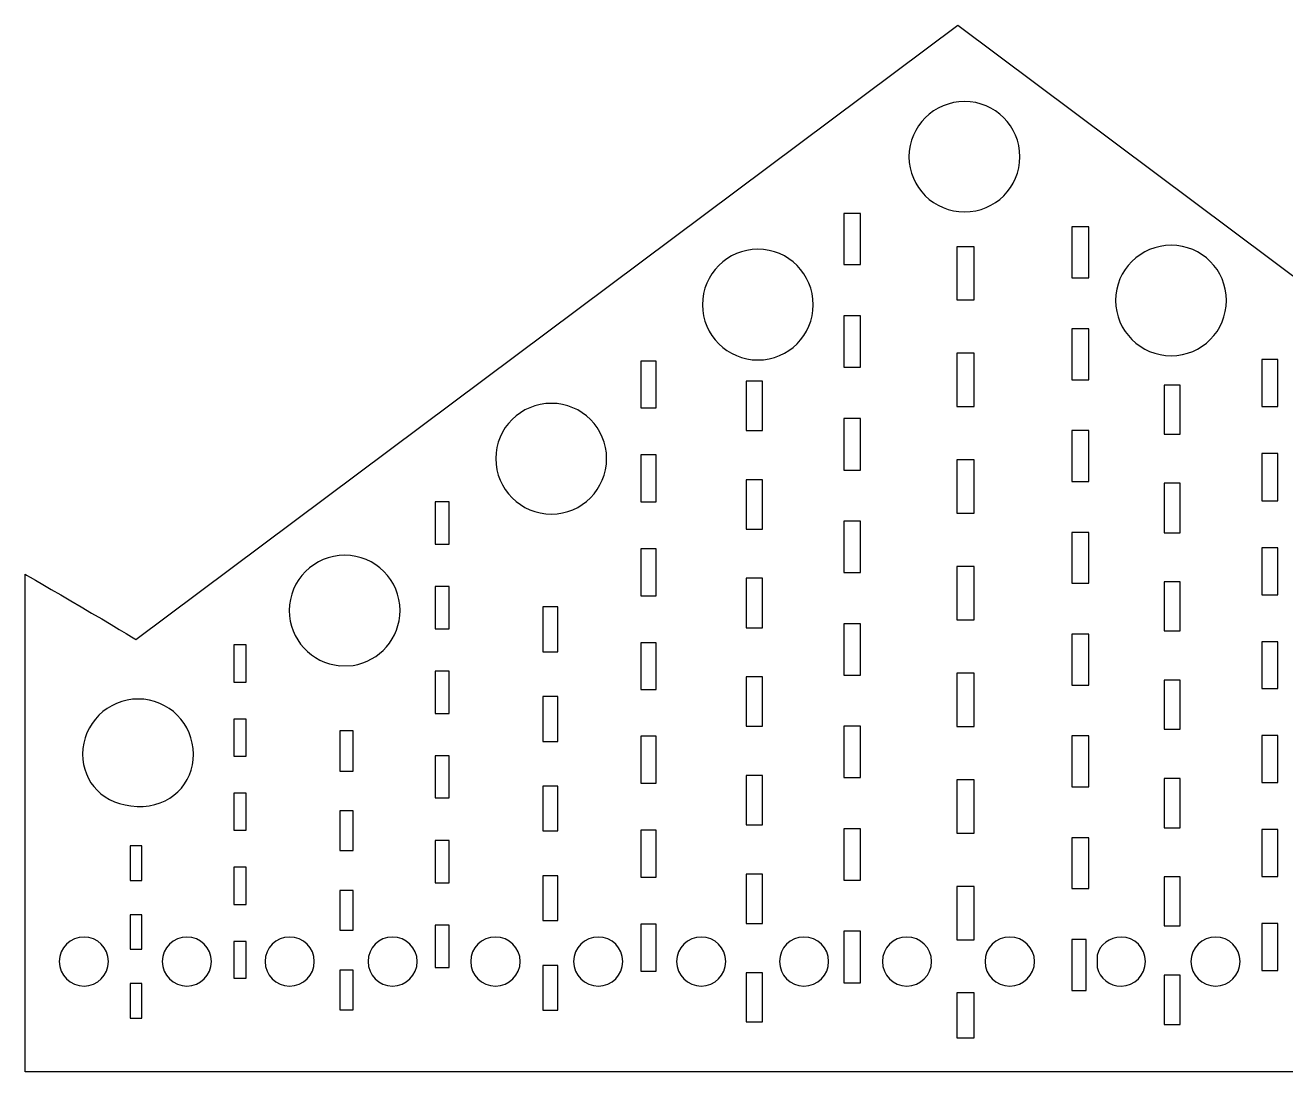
# Model space of a CAD drawing. Header units: centimetres. Extents: x -6.3 to 5.6, y 0.8 to 3.2.
# Drawn here: x -6.296 to -3.39, y 0.753 to 3.168 of the extents above; entities that cross this region are included whole.
import ezdxf

# ---------------------------------------------------------------- set-up
doc = ezdxf.new("R2010")
doc.units = ezdxf.units.CM
doc.header["$MEASUREMENT"] = 0
doc.layers.add('Layer 1', color=7, linetype='Continuous')

msp = doc.modelspace()

# ---------------------------------------------------------------- linework, layer by layer
at = {"layer": 'Layer 1', "color": 162, "lineweight": 25}
for points, knots in [([(5.58766, 1.90111), (5.58766, 1.90111), (5.33217, 1.74567), (5.33217, 1.74567), (5.33217, 1.74567), (5.33217, 1.74567), (3.43792, 3.16781), (3.43792, 3.16781), (3.43792, 3.16781), (3.43792, 3.16781), (1.53292, 1.74237), (1.53292, 1.74237), (1.53292, 1.74237), (1.53292, 1.74237), (-0.34291, 3.15376), (-0.34291, 3.15376), (-0.34291, 3.15376), (-0.34291, 3.15376), (-2.24153, 1.74237), (-2.24153, 1.74237), (-2.24153, 1.74237), (-2.24153, 1.74237), (-4.14653, 3.16781), (-4.14653, 3.16781), (-4.14653, 3.16781), (-4.14653, 3.16781), (-6.04161, 1.75064), (-6.04161, 1.75064), (-6.04161, 1.75064), (-6.03665, 1.75064), (-6.29627, 1.90112), (-6.29627, 1.90112), (-6.29627, 1.90112), (-6.29627, 1.90112), (-6.29627, 0.75349), (-6.29627, 0.75349), (-6.29627, 0.75349), (-6.29627, 0.75349), (5.58766, 0.75349), (5.58766, 0.75349), (5.58766, 0.75349), (5.58766, 0.75349), (5.58766, 1.90111), (5.58766, 1.90111)], [0, 0, 0, 0, 0.0833333, 0.0833333, 0.0833333, 0.0833333, 0.1666667, 0.1666667, 0.1666667, 0.1666667, 0.25, 0.25, 0.25, 0.25, 0.3333333, 0.3333333, 0.3333333, 0.3333333, 0.4166667, 0.4166667, 0.4166667, 0.4166667, 0.5, 0.5, 0.5, 0.5, 0.5833333, 0.5833333, 0.5833333, 0.5833333, 0.6666667, 0.6666667, 0.6666667, 0.6666667, 0.75, 0.75, 0.75, 0.75, 0.8333333, 0.8333333, 0.8333333, 0.8333333, 1, 1, 1, 1]), ([(-4.00349, 2.86436), (-4.00349, 2.79391), (-4.06037, 2.73703), (-4.13082, 2.73703), (-4.13082, 2.73703), (-4.20127, 2.73703), (-4.25898, 2.79391), (-4.25898, 2.86436), (-4.25898, 2.86436), (-4.25898, 2.93481), (-4.20128, 2.99169), (-4.13082, 2.99169), (-4.13082, 2.99169), (-4.06037, 2.99169), (-4.00349, 2.93481), (-4.00349, 2.86436)], [0, 0, 0, 0, 0.2, 0.2, 0.2, 0.2, 0.4, 0.4, 0.4, 0.4, 0.6, 0.6, 0.6, 0.6, 1, 1, 1, 1]), ([(-4.3706, 2.73372), (-4.3706, 2.73372), (-4.3706, 2.61548), (-4.3706, 2.61548), (-4.3706, 2.61548), (-4.3706, 2.61548), (-4.40946, 2.61548), (-4.40946, 2.61548), (-4.40946, 2.61548), (-4.40946, 2.61548), (-4.40946, 2.73372), (-4.40946, 2.73372), (-4.40946, 2.73372), (-4.40946, 2.73372), (-4.3706, 2.73372), (-4.3706, 2.73372)], [0, 0, 0, 0, 0.2, 0.2, 0.2, 0.2, 0.4, 0.4, 0.4, 0.4, 0.6, 0.6, 0.6, 0.6, 1, 1, 1, 1]), ([(-3.84474, 2.7023), (-3.84474, 2.7023), (-3.84474, 2.58489), (-3.84474, 2.58489), (-3.84474, 2.58489), (-3.84474, 2.58489), (-3.8836, 2.58489), (-3.8836, 2.58489), (-3.8836, 2.58489), (-3.8836, 2.58489), (-3.8836, 2.7023), (-3.8836, 2.7023), (-3.8836, 2.7023), (-3.8836, 2.7023), (-3.84474, 2.7023), (-3.84474, 2.7023)], [0, 0, 0, 0, 0.2, 0.2, 0.2, 0.2, 0.4, 0.4, 0.4, 0.4, 0.6, 0.6, 0.6, 0.6, 1, 1, 1, 1]), ([(-4.47974, 2.52288), (-4.47974, 2.45243), (-4.53662, 2.39555), (-4.60707, 2.39555), (-4.60707, 2.39555), (-4.67752, 2.39555), (-4.73523, 2.45243), (-4.73523, 2.52288), (-4.73523, 2.52288), (-4.73523, 2.59333), (-4.67753, 2.65104), (-4.60707, 2.65104), (-4.60707, 2.65104), (-4.53662, 2.65104), (-4.47974, 2.59334), (-4.47974, 2.52288)], [0, 0, 0, 0, 0.2, 0.2, 0.2, 0.2, 0.4, 0.4, 0.4, 0.4, 0.6, 0.6, 0.6, 0.6, 1, 1, 1, 1]), ([(-4.10849, 2.65683), (-4.10849, 2.65683), (-4.10849, 2.53446), (-4.10849, 2.53446), (-4.10849, 2.53446), (-4.10849, 2.53446), (-4.149, 2.53446), (-4.149, 2.53446), (-4.149, 2.53446), (-4.149, 2.53446), (-4.149, 2.65683), (-4.149, 2.65683), (-4.149, 2.65683), (-4.149, 2.65683), (-4.10849, 2.65683), (-4.10849, 2.65683)], [0, 0, 0, 0, 0.2, 0.2, 0.2, 0.2, 0.4, 0.4, 0.4, 0.4, 0.6, 0.6, 0.6, 0.6, 1, 1, 1, 1]), ([(-3.52724, 2.5328), (-3.52724, 2.46235), (-3.58412, 2.40547), (-3.65457, 2.40547), (-3.65457, 2.40547), (-3.72502, 2.40547), (-3.78273, 2.46235), (-3.78273, 2.5328), (-3.78273, 2.5328), (-3.78273, 2.60325), (-3.72503, 2.66013), (-3.65457, 2.66013), (-3.65457, 2.66013), (-3.58412, 2.66013), (-3.52724, 2.60325), (-3.52724, 2.5328)], [0, 0, 0, 0, 0.2, 0.2, 0.2, 0.2, 0.4, 0.4, 0.4, 0.4, 0.6, 0.6, 0.6, 0.6, 1, 1, 1, 1]), ([(-4.3706, 2.49725), (-4.3706, 2.49725), (-4.3706, 2.37901), (-4.3706, 2.37901), (-4.3706, 2.37901), (-4.3706, 2.37901), (-4.40946, 2.37901), (-4.40946, 2.37901), (-4.40946, 2.37901), (-4.40946, 2.37901), (-4.40946, 2.49725), (-4.40946, 2.49725), (-4.40946, 2.49725), (-4.40946, 2.49725), (-4.3706, 2.49725), (-4.3706, 2.49725)], [0, 0, 0, 0, 0.2, 0.2, 0.2, 0.2, 0.4, 0.4, 0.4, 0.4, 0.6, 0.6, 0.6, 0.6, 1, 1, 1, 1]), ([(-3.84474, 2.46748), (-3.84474, 2.46748), (-3.84474, 2.35007), (-3.84474, 2.35007), (-3.84474, 2.35007), (-3.84474, 2.35007), (-3.8836, 2.35007), (-3.8836, 2.35007), (-3.8836, 2.35007), (-3.8836, 2.35007), (-3.8836, 2.46748), (-3.8836, 2.46748), (-3.8836, 2.46748), (-3.8836, 2.46748), (-3.84474, 2.46748), (-3.84474, 2.46748)], [0, 0, 0, 0, 0.2, 0.2, 0.2, 0.2, 0.4, 0.4, 0.4, 0.4, 0.6, 0.6, 0.6, 0.6, 1, 1, 1, 1]), ([(-4.84188, 2.39307), (-4.84188, 2.39307), (-4.84188, 2.28476), (-4.84188, 2.28476), (-4.84188, 2.28476), (-4.84188, 2.28476), (-4.87743, 2.28476), (-4.87743, 2.28476), (-4.87743, 2.28476), (-4.87743, 2.28476), (-4.87743, 2.39307), (-4.87743, 2.39307), (-4.87743, 2.39307), (-4.87743, 2.39307), (-4.84188, 2.39307), (-4.84188, 2.39307)], [0, 0, 0, 0, 0.2, 0.2, 0.2, 0.2, 0.4, 0.4, 0.4, 0.4, 0.6, 0.6, 0.6, 0.6, 1, 1, 1, 1]), ([(-4.10849, 2.41126), (-4.10849, 2.41126), (-4.10849, 2.28806), (-4.10849, 2.28806), (-4.10849, 2.28806), (-4.10849, 2.28806), (-4.149, 2.28806), (-4.149, 2.28806), (-4.149, 2.28806), (-4.149, 2.28806), (-4.149, 2.41126), (-4.149, 2.41126), (-4.149, 2.41126), (-4.149, 2.41126), (-4.10849, 2.41126), (-4.10849, 2.41126)], [0, 0, 0, 0, 0.2, 0.2, 0.2, 0.2, 0.4, 0.4, 0.4, 0.4, 0.6, 0.6, 0.6, 0.6, 1, 1, 1, 1]), ([(-3.409, 2.39638), (-3.409, 2.39638), (-3.409, 2.28807), (-3.409, 2.28807), (-3.409, 2.28807), (-3.409, 2.28807), (-3.44538, 2.28807), (-3.44538, 2.28807), (-3.44538, 2.28807), (-3.44538, 2.28807), (-3.44538, 2.39638), (-3.44538, 2.39638), (-3.44538, 2.39638), (-3.44538, 2.39638), (-3.409, 2.39638), (-3.409, 2.39638)], [0, 0, 0, 0, 0.2, 0.2, 0.2, 0.2, 0.4, 0.4, 0.4, 0.4, 0.6, 0.6, 0.6, 0.6, 1, 1, 1, 1]), ([(-4.59632, 2.34677), (-4.59632, 2.34677), (-4.59632, 2.23267), (-4.59632, 2.23267), (-4.59632, 2.23267), (-4.59632, 2.23267), (-4.63435, 2.23267), (-4.63435, 2.23267), (-4.63435, 2.23267), (-4.63435, 2.23267), (-4.63435, 2.34677), (-4.63435, 2.34677), (-4.63435, 2.34677), (-4.63435, 2.34677), (-4.59632, 2.34677), (-4.59632, 2.34677)], [0, 0, 0, 0, 0.2, 0.2, 0.2, 0.2, 0.4, 0.4, 0.4, 0.4, 0.6, 0.6, 0.6, 0.6, 1, 1, 1, 1]), ([(-3.6339, 2.33767), (-3.6339, 2.33767), (-3.6339, 2.2244), (-3.6339, 2.2244), (-3.6339, 2.2244), (-3.6339, 2.2244), (-3.67111, 2.2244), (-3.67111, 2.2244), (-3.67111, 2.2244), (-3.67111, 2.2244), (-3.67111, 2.33767), (-3.67111, 2.33767), (-3.67111, 2.33767), (-3.67111, 2.33767), (-3.6339, 2.33767), (-3.6339, 2.33767)], [0, 0, 0, 0, 0.2, 0.2, 0.2, 0.2, 0.4, 0.4, 0.4, 0.4, 0.6, 0.6, 0.6, 0.6, 1, 1, 1, 1]), ([(-4.95599, 2.16817), (-4.95599, 2.09772), (-5.01287, 2.04001), (-5.08332, 2.04001), (-5.08332, 2.04001), (-5.15377, 2.04001), (-5.21148, 2.09771), (-5.21148, 2.16817), (-5.21148, 2.16817), (-5.21148, 2.23862), (-5.15378, 2.2955), (-5.08332, 2.2955), (-5.08332, 2.2955), (-5.01287, 2.2955), (-4.95599, 2.23862), (-4.95599, 2.16817)], [0, 0, 0, 0, 0.2, 0.2, 0.2, 0.2, 0.4, 0.4, 0.4, 0.4, 0.6, 0.6, 0.6, 0.6, 1, 1, 1, 1]), ([(-4.3706, 2.26078), (-4.3706, 2.26078), (-4.3706, 2.14172), (-4.3706, 2.14172), (-4.3706, 2.14172), (-4.3706, 2.14172), (-4.40946, 2.14172), (-4.40946, 2.14172), (-4.40946, 2.14172), (-4.40946, 2.14172), (-4.40946, 2.26078), (-4.40946, 2.26078), (-4.40946, 2.26078), (-4.40946, 2.26078), (-4.3706, 2.26078), (-4.3706, 2.26078)], [0, 0, 0, 0, 0.2, 0.2, 0.2, 0.2, 0.4, 0.4, 0.4, 0.4, 0.6, 0.6, 0.6, 0.6, 1, 1, 1, 1]), ([(-3.84474, 2.23267), (-3.84474, 2.23267), (-3.84474, 2.11526), (-3.84474, 2.11526), (-3.84474, 2.11526), (-3.84474, 2.11526), (-3.8836, 2.11526), (-3.8836, 2.11526), (-3.8836, 2.11526), (-3.8836, 2.11526), (-3.8836, 2.23267), (-3.8836, 2.23267), (-3.8836, 2.23267), (-3.8836, 2.23267), (-3.84474, 2.23267), (-3.84474, 2.23267)], [0, 0, 0, 0, 0.2, 0.2, 0.2, 0.2, 0.4, 0.4, 0.4, 0.4, 0.6, 0.6, 0.6, 0.6, 1, 1, 1, 1]), ([(-3.409, 2.17975), (-3.409, 2.17975), (-3.409, 2.07061), (-3.409, 2.07061), (-3.409, 2.07061), (-3.409, 2.07061), (-3.44538, 2.07061), (-3.44538, 2.07061), (-3.44538, 2.07061), (-3.44538, 2.07061), (-3.44538, 2.17975), (-3.44538, 2.17975), (-3.44538, 2.17975), (-3.44538, 2.17975), (-3.409, 2.17975), (-3.409, 2.17975)], [0, 0, 0, 0, 0.2, 0.2, 0.2, 0.2, 0.4, 0.4, 0.4, 0.4, 0.6, 0.6, 0.6, 0.6, 1, 1, 1, 1]), ([(-4.84188, 2.17644), (-4.84188, 2.17644), (-4.84188, 2.06813), (-4.84188, 2.06813), (-4.84188, 2.06813), (-4.84188, 2.06813), (-4.87743, 2.06813), (-4.87743, 2.06813), (-4.87743, 2.06813), (-4.87743, 2.06813), (-4.87743, 2.17644), (-4.87743, 2.17644), (-4.87743, 2.17644), (-4.87743, 2.17644), (-4.84188, 2.17644), (-4.84188, 2.17644)], [0, 0, 0, 0, 0.2, 0.2, 0.2, 0.2, 0.4, 0.4, 0.4, 0.4, 0.6, 0.6, 0.6, 0.6, 1, 1, 1, 1]), ([(-4.10849, 2.16487), (-4.10849, 2.16487), (-4.10849, 2.0425), (-4.10849, 2.0425), (-4.10849, 2.0425), (-4.10849, 2.0425), (-4.149, 2.0425), (-4.149, 2.0425), (-4.149, 2.0425), (-4.149, 2.0425), (-4.149, 2.16487), (-4.149, 2.16487), (-4.149, 2.16487), (-4.149, 2.16487), (-4.10849, 2.16487), (-4.10849, 2.16487)], [0, 0, 0, 0, 0.2, 0.2, 0.2, 0.2, 0.4, 0.4, 0.4, 0.4, 0.6, 0.6, 0.6, 0.6, 1, 1, 1, 1]), ([(-4.59632, 2.11939), (-4.59632, 2.11939), (-4.59632, 2.00529), (-4.59632, 2.00529), (-4.59632, 2.00529), (-4.59632, 2.00529), (-4.63435, 2.00529), (-4.63435, 2.00529), (-4.63435, 2.00529), (-4.63435, 2.00529), (-4.63435, 2.11939), (-4.63435, 2.11939), (-4.63435, 2.11939), (-4.63435, 2.11939), (-4.59632, 2.11939), (-4.59632, 2.11939)], [0, 0, 0, 0, 0.2, 0.2, 0.2, 0.2, 0.4, 0.4, 0.4, 0.4, 0.6, 0.6, 0.6, 0.6, 1, 1, 1, 1]), ([(-3.6339, 2.11112), (-3.6339, 2.11112), (-3.6339, 1.99702), (-3.6339, 1.99702), (-3.6339, 1.99702), (-3.6339, 1.99702), (-3.67111, 1.99702), (-3.67111, 1.99702), (-3.67111, 1.99702), (-3.67111, 1.99702), (-3.67111, 2.11112), (-3.67111, 2.11112), (-3.67111, 2.11112), (-3.67111, 2.11112), (-3.6339, 2.11112), (-3.6339, 2.11112)], [0, 0, 0, 0, 0.2, 0.2, 0.2, 0.2, 0.4, 0.4, 0.4, 0.4, 0.6, 0.6, 0.6, 0.6, 1, 1, 1, 1]), ([(-5.31896, 2.06813), (-5.31896, 2.06813), (-5.31896, 1.97056), (-5.31896, 1.97056), (-5.31896, 1.97056), (-5.31896, 1.97056), (-5.35121, 1.97056), (-5.35121, 1.97056), (-5.35121, 1.97056), (-5.35121, 1.97056), (-5.35121, 2.06813), (-5.35121, 2.06813), (-5.35121, 2.06813), (-5.35121, 2.06813), (-5.31896, 2.06813), (-5.31896, 2.06813)], [0, 0, 0, 0, 0.2, 0.2, 0.2, 0.2, 0.4, 0.4, 0.4, 0.4, 0.6, 0.6, 0.6, 0.6, 1, 1, 1, 1]), ([(-4.3706, 2.02348), (-4.3706, 2.02348), (-4.3706, 1.90524), (-4.3706, 1.90524), (-4.3706, 1.90524), (-4.3706, 1.90524), (-4.40946, 1.90524), (-4.40946, 1.90524), (-4.40946, 1.90524), (-4.40946, 1.90524), (-4.40946, 2.02348), (-4.40946, 2.02348), (-4.40946, 2.02348), (-4.40946, 2.02348), (-4.3706, 2.02348), (-4.3706, 2.02348)], [0, 0, 0, 0, 0.2, 0.2, 0.2, 0.2, 0.4, 0.4, 0.4, 0.4, 0.6, 0.6, 0.6, 0.6, 1, 1, 1, 1]), ([(-3.84474, 1.99785), (-3.84474, 1.99785), (-3.84474, 1.88044), (-3.84474, 1.88044), (-3.84474, 1.88044), (-3.84474, 1.88044), (-3.8836, 1.88044), (-3.8836, 1.88044), (-3.8836, 1.88044), (-3.8836, 1.88044), (-3.8836, 1.99785), (-3.8836, 1.99785), (-3.8836, 1.99785), (-3.8836, 1.99785), (-3.84474, 1.99785), (-3.84474, 1.99785)], [0, 0, 0, 0, 0.2, 0.2, 0.2, 0.2, 0.4, 0.4, 0.4, 0.4, 0.6, 0.6, 0.6, 0.6, 1, 1, 1, 1]), ([(-4.84188, 1.95981), (-4.84188, 1.95981), (-4.84188, 1.8515), (-4.84188, 1.8515), (-4.84188, 1.8515), (-4.84188, 1.8515), (-4.87743, 1.8515), (-4.87743, 1.8515), (-4.87743, 1.8515), (-4.87743, 1.8515), (-4.87743, 1.95981), (-4.87743, 1.95981), (-4.87743, 1.95981), (-4.87743, 1.95981), (-4.84188, 1.95981), (-4.84188, 1.95981)], [0, 0, 0, 0, 0.2, 0.2, 0.2, 0.2, 0.4, 0.4, 0.4, 0.4, 0.6, 0.6, 0.6, 0.6, 1, 1, 1, 1]), ([(-3.409, 1.96229), (-3.409, 1.96229), (-3.409, 1.85398), (-3.409, 1.85398), (-3.409, 1.85398), (-3.409, 1.85398), (-3.44538, 1.85398), (-3.44538, 1.85398), (-3.44538, 1.85398), (-3.44538, 1.85398), (-3.44538, 1.96229), (-3.44538, 1.96229), (-3.44538, 1.96229), (-3.44538, 1.96229), (-3.409, 1.96229), (-3.409, 1.96229)], [0, 0, 0, 0, 0.2, 0.2, 0.2, 0.2, 0.4, 0.4, 0.4, 0.4, 0.6, 0.6, 0.6, 0.6, 1, 1, 1, 1]), ([(-5.43224, 1.8176), (-5.43224, 1.75361), (-5.47915, 1.70037), (-5.54055, 1.6911), (-5.54055, 1.6911), (-5.54055, 1.6911), (-5.57114, 1.69027), (-5.57114, 1.69027), (-5.57114, 1.69027), (-5.63629, 1.69611), (-5.68772, 1.751), (-5.68772, 1.8176), (-5.68772, 1.8176), (-5.68772, 1.88805), (-5.63002, 1.94493), (-5.55956, 1.94493), (-5.55956, 1.94493), (-5.48911, 1.94493), (-5.43223, 1.88805), (-5.43223, 1.8176), (-5.43223, 1.8176), (-5.43223, 1.8176), (-5.43224, 1.8176), (-5.43224, 1.8176)], [0, 0, 0, 0, 0.1428571, 0.1428571, 0.1428571, 0.1428571, 0.2857143, 0.2857143, 0.2857143, 0.2857143, 0.4285714, 0.4285714, 0.4285714, 0.4285714, 0.5714286, 0.5714286, 0.5714286, 0.5714286, 0.7142857, 0.7142857, 0.7142857, 0.7142857, 1, 1, 1, 1]), ([(-4.10849, 1.9193), (-4.10849, 1.9193), (-4.10849, 1.7961), (-4.10849, 1.7961), (-4.10849, 1.7961), (-4.10849, 1.7961), (-4.149, 1.7961), (-4.149, 1.7961), (-4.149, 1.7961), (-4.149, 1.7961), (-4.149, 1.9193), (-4.149, 1.9193), (-4.149, 1.9193), (-4.149, 1.9193), (-4.10849, 1.9193), (-4.10849, 1.9193)], [0, 0, 0, 0, 0.2, 0.2, 0.2, 0.2, 0.4, 0.4, 0.4, 0.4, 0.6, 0.6, 0.6, 0.6, 1, 1, 1, 1]), ([(-4.59632, 1.89201), (-4.59632, 1.89201), (-4.59632, 1.77791), (-4.59632, 1.77791), (-4.59632, 1.77791), (-4.59632, 1.77791), (-4.63435, 1.77791), (-4.63435, 1.77791), (-4.63435, 1.77791), (-4.63435, 1.77791), (-4.63435, 1.89201), (-4.63435, 1.89201), (-4.63435, 1.89201), (-4.63435, 1.89201), (-4.59632, 1.89201), (-4.59632, 1.89201)], [0, 0, 0, 0, 0.2, 0.2, 0.2, 0.2, 0.4, 0.4, 0.4, 0.4, 0.6, 0.6, 0.6, 0.6, 1, 1, 1, 1]), ([(-5.31896, 1.873), (-5.31896, 1.873), (-5.31896, 1.77543), (-5.31896, 1.77543), (-5.31896, 1.77543), (-5.31896, 1.77543), (-5.35121, 1.77543), (-5.35121, 1.77543), (-5.35121, 1.77543), (-5.35121, 1.77543), (-5.35121, 1.873), (-5.35121, 1.873), (-5.35121, 1.873), (-5.35121, 1.873), (-5.31896, 1.873), (-5.31896, 1.873)], [0, 0, 0, 0, 0.2, 0.2, 0.2, 0.2, 0.4, 0.4, 0.4, 0.4, 0.6, 0.6, 0.6, 0.6, 1, 1, 1, 1]), ([(-3.6339, 1.88375), (-3.6339, 1.88375), (-3.6339, 1.77048), (-3.6339, 1.77048), (-3.6339, 1.77048), (-3.6339, 1.77048), (-3.67111, 1.77048), (-3.67111, 1.77048), (-3.67111, 1.77048), (-3.67111, 1.77048), (-3.67111, 1.88375), (-3.67111, 1.88375), (-3.67111, 1.88375), (-3.67111, 1.88375), (-3.6339, 1.88375), (-3.6339, 1.88375)], [0, 0, 0, 0, 0.2, 0.2, 0.2, 0.2, 0.4, 0.4, 0.4, 0.4, 0.6, 0.6, 0.6, 0.6, 1, 1, 1, 1]), ([(-5.06843, 1.82587), (-5.06843, 1.82587), (-5.06843, 1.72252), (-5.06843, 1.72252), (-5.06843, 1.72252), (-5.06843, 1.72252), (-5.10316, 1.72252), (-5.10316, 1.72252), (-5.10316, 1.72252), (-5.10316, 1.72252), (-5.10316, 1.82587), (-5.10316, 1.82587), (-5.10316, 1.82587), (-5.10316, 1.82587), (-5.06843, 1.82587), (-5.06843, 1.82587)], [0, 0, 0, 0, 0.2, 0.2, 0.2, 0.2, 0.4, 0.4, 0.4, 0.4, 0.6, 0.6, 0.6, 0.6, 1, 1, 1, 1]), ([(-4.3706, 1.78701), (-4.3706, 1.78701), (-4.3706, 1.66877), (-4.3706, 1.66877), (-4.3706, 1.66877), (-4.3706, 1.66877), (-4.40946, 1.66877), (-4.40946, 1.66877), (-4.40946, 1.66877), (-4.40946, 1.66877), (-4.40946, 1.78701), (-4.40946, 1.78701), (-4.40946, 1.78701), (-4.40946, 1.78701), (-4.3706, 1.78701), (-4.3706, 1.78701)], [0, 0, 0, 0, 0.2, 0.2, 0.2, 0.2, 0.4, 0.4, 0.4, 0.4, 0.6, 0.6, 0.6, 0.6, 1, 1, 1, 1]), ([(-3.84474, 1.76303), (-3.84474, 1.76303), (-3.84474, 1.64562), (-3.84474, 1.64562), (-3.84474, 1.64562), (-3.84474, 1.64562), (-3.8836, 1.64562), (-3.8836, 1.64562), (-3.8836, 1.64562), (-3.8836, 1.64562), (-3.8836, 1.76303), (-3.8836, 1.76303), (-3.8836, 1.76303), (-3.8836, 1.76303), (-3.84474, 1.76303), (-3.84474, 1.76303)], [0, 0, 0, 0, 0.2, 0.2, 0.2, 0.2, 0.4, 0.4, 0.4, 0.4, 0.6, 0.6, 0.6, 0.6, 1, 1, 1, 1]), ([(-3.409, 1.74567), (-3.409, 1.74567), (-3.409, 1.63736), (-3.409, 1.63736), (-3.409, 1.63736), (-3.409, 1.63736), (-3.44538, 1.63736), (-3.44538, 1.63736), (-3.44538, 1.63736), (-3.44538, 1.63736), (-3.44538, 1.74567), (-3.44538, 1.74567), (-3.44538, 1.74567), (-3.44538, 1.74567), (-3.409, 1.74567), (-3.409, 1.74567)], [0, 0, 0, 0, 0.2, 0.2, 0.2, 0.2, 0.4, 0.4, 0.4, 0.4, 0.6, 0.6, 0.6, 0.6, 1, 1, 1, 1]), ([(-5.78694, 1.73823), (-5.78694, 1.73823), (-5.78694, 1.65224), (-5.78694, 1.65224), (-5.78694, 1.65224), (-5.78694, 1.65224), (-5.81505, 1.65224), (-5.81505, 1.65224), (-5.81505, 1.65224), (-5.81505, 1.65224), (-5.81505, 1.73823), (-5.81505, 1.73823), (-5.81505, 1.73823), (-5.81505, 1.73823), (-5.78694, 1.73823), (-5.78694, 1.73823)], [0, 0, 0, 0, 0.2, 0.2, 0.2, 0.2, 0.4, 0.4, 0.4, 0.4, 0.6, 0.6, 0.6, 0.6, 1, 1, 1, 1]), ([(-4.84188, 1.74319), (-4.84188, 1.74319), (-4.84188, 1.6357), (-4.84188, 1.6357), (-4.84188, 1.6357), (-4.84188, 1.6357), (-4.87743, 1.6357), (-4.87743, 1.6357), (-4.87743, 1.6357), (-4.87743, 1.6357), (-4.87743, 1.74319), (-4.87743, 1.74319), (-4.87743, 1.74319), (-4.87743, 1.74319), (-4.84188, 1.74319), (-4.84188, 1.74319)], [0, 0, 0, 0, 0.2, 0.2, 0.2, 0.2, 0.4, 0.4, 0.4, 0.4, 0.6, 0.6, 0.6, 0.6, 1, 1, 1, 1]), ([(-5.31896, 1.67787), (-5.31896, 1.67787), (-5.31896, 1.5803), (-5.31896, 1.5803), (-5.31896, 1.5803), (-5.31896, 1.5803), (-5.35121, 1.5803), (-5.35121, 1.5803), (-5.35121, 1.5803), (-5.35121, 1.5803), (-5.35121, 1.67787), (-5.35121, 1.67787), (-5.35121, 1.67787), (-5.35121, 1.67787), (-5.31896, 1.67787), (-5.31896, 1.67787)], [0, 0, 0, 0, 0.2, 0.2, 0.2, 0.2, 0.4, 0.4, 0.4, 0.4, 0.6, 0.6, 0.6, 0.6, 1, 1, 1, 1]), ([(-4.59632, 1.66464), (-4.59632, 1.66464), (-4.59632, 1.55054), (-4.59632, 1.55054), (-4.59632, 1.55054), (-4.59632, 1.55054), (-4.63435, 1.55054), (-4.63435, 1.55054), (-4.63435, 1.55054), (-4.63435, 1.55054), (-4.63435, 1.66464), (-4.63435, 1.66464), (-4.63435, 1.66464), (-4.63435, 1.66464), (-4.59632, 1.66464), (-4.59632, 1.66464)], [0, 0, 0, 0, 0.2, 0.2, 0.2, 0.2, 0.4, 0.4, 0.4, 0.4, 0.6, 0.6, 0.6, 0.6, 1, 1, 1, 1]), ([(-4.10849, 1.67291), (-4.10849, 1.67291), (-4.10849, 1.54971), (-4.10849, 1.54971), (-4.10849, 1.54971), (-4.10849, 1.54971), (-4.149, 1.54971), (-4.149, 1.54971), (-4.149, 1.54971), (-4.149, 1.54971), (-4.149, 1.67291), (-4.149, 1.67291), (-4.149, 1.67291), (-4.149, 1.67291), (-4.10849, 1.67291), (-4.10849, 1.67291)], [0, 0, 0, 0, 0.2, 0.2, 0.2, 0.2, 0.4, 0.4, 0.4, 0.4, 0.6, 0.6, 0.6, 0.6, 1, 1, 1, 1]), ([(-3.6339, 1.6572), (-3.6339, 1.6572), (-3.6339, 1.54393), (-3.6339, 1.54393), (-3.6339, 1.54393), (-3.6339, 1.54393), (-3.67111, 1.54393), (-3.67111, 1.54393), (-3.67111, 1.54393), (-3.67111, 1.54393), (-3.67111, 1.6572), (-3.67111, 1.6572), (-3.67111, 1.6572), (-3.67111, 1.6572), (-3.6339, 1.6572), (-3.6339, 1.6572)], [0, 0, 0, 0, 0.2, 0.2, 0.2, 0.2, 0.4, 0.4, 0.4, 0.4, 0.6, 0.6, 0.6, 0.6, 1, 1, 1, 1]), ([(-5.90849, 1.48604), (-5.90849, 1.41835), (-5.96094, 1.36298), (-6.03844, 1.36572), (-6.03844, 1.36572), (-6.11594, 1.36845), (-6.16398, 1.42176), (-6.16398, 1.48604), (-6.16398, 1.48604), (-6.16398, 1.55649), (-6.10628, 1.61337), (-6.03582, 1.61337), (-6.03582, 1.61337), (-5.96537, 1.61337), (-5.90849, 1.55649), (-5.90849, 1.48604)], [0, 0, 0, 0, 0.2, 0.2, 0.2, 0.2, 0.4, 0.4, 0.4, 0.4, 0.6, 0.6, 0.6, 0.6, 1, 1, 1, 1]), ([(-5.06843, 1.61916), (-5.06843, 1.61916), (-5.06843, 1.51581), (-5.06843, 1.51581), (-5.06843, 1.51581), (-5.06843, 1.51581), (-5.10316, 1.51581), (-5.10316, 1.51581), (-5.10316, 1.51581), (-5.10316, 1.51581), (-5.10316, 1.61916), (-5.10316, 1.61916), (-5.10316, 1.61916), (-5.10316, 1.61916), (-5.06843, 1.61916), (-5.06843, 1.61916)], [0, 0, 0, 0, 0.2, 0.2, 0.2, 0.2, 0.4, 0.4, 0.4, 0.4, 0.6, 0.6, 0.6, 0.6, 1, 1, 1, 1]), ([(-5.78694, 1.56707), (-5.78694, 1.56707), (-5.78694, 1.48191), (-5.78694, 1.48191), (-5.78694, 1.48191), (-5.78694, 1.48191), (-5.81505, 1.48191), (-5.81505, 1.48191), (-5.81505, 1.48191), (-5.81505, 1.48191), (-5.81505, 1.56707), (-5.81505, 1.56707), (-5.81505, 1.56707), (-5.81505, 1.56707), (-5.78694, 1.56707), (-5.78694, 1.56707)], [0, 0, 0, 0, 0.2, 0.2, 0.2, 0.2, 0.4, 0.4, 0.4, 0.4, 0.6, 0.6, 0.6, 0.6, 1, 1, 1, 1]), ([(-4.3706, 1.55054), (-4.3706, 1.55054), (-4.3706, 1.4323), (-4.3706, 1.4323), (-4.3706, 1.4323), (-4.3706, 1.4323), (-4.40946, 1.4323), (-4.40946, 1.4323), (-4.40946, 1.4323), (-4.40946, 1.4323), (-4.40946, 1.55054), (-4.40946, 1.55054), (-4.40946, 1.55054), (-4.40946, 1.55054), (-4.3706, 1.55054), (-4.3706, 1.55054)], [0, 0, 0, 0, 0.2, 0.2, 0.2, 0.2, 0.4, 0.4, 0.4, 0.4, 0.6, 0.6, 0.6, 0.6, 1, 1, 1, 1]), ([(-5.54055, 1.53979), (-5.54055, 1.53979), (-5.54055, 1.44719), (-5.54055, 1.44719), (-5.54055, 1.44719), (-5.54055, 1.44719), (-5.57114, 1.44719), (-5.57114, 1.44719), (-5.57114, 1.44719), (-5.57114, 1.44719), (-5.57114, 1.53979), (-5.57114, 1.53979), (-5.57114, 1.53979), (-5.57114, 1.53979), (-5.54055, 1.53979), (-5.54055, 1.53979)], [0, 0, 0, 0, 0.2, 0.2, 0.2, 0.2, 0.4, 0.4, 0.4, 0.4, 0.6, 0.6, 0.6, 0.6, 1, 1, 1, 1]), ([(-4.84188, 1.52739), (-4.84188, 1.52739), (-4.84188, 1.41908), (-4.84188, 1.41908), (-4.84188, 1.41908), (-4.84188, 1.41908), (-4.87743, 1.41908), (-4.87743, 1.41908), (-4.87743, 1.41908), (-4.87743, 1.41908), (-4.87743, 1.52739), (-4.87743, 1.52739), (-4.87743, 1.52739), (-4.87743, 1.52739), (-4.84188, 1.52739), (-4.84188, 1.52739)], [0, 0, 0, 0, 0.2, 0.2, 0.2, 0.2, 0.4, 0.4, 0.4, 0.4, 0.6, 0.6, 0.6, 0.6, 1, 1, 1, 1]), ([(-3.84474, 1.52821), (-3.84474, 1.52821), (-3.84474, 1.4108), (-3.84474, 1.4108), (-3.84474, 1.4108), (-3.84474, 1.4108), (-3.8836, 1.4108), (-3.8836, 1.4108), (-3.8836, 1.4108), (-3.8836, 1.4108), (-3.8836, 1.52821), (-3.8836, 1.52821), (-3.8836, 1.52821), (-3.8836, 1.52821), (-3.84474, 1.52821), (-3.84474, 1.52821)], [0, 0, 0, 0, 0.2, 0.2, 0.2, 0.2, 0.4, 0.4, 0.4, 0.4, 0.6, 0.6, 0.6, 0.6, 1, 1, 1, 1]), ([(-3.409, 1.52904), (-3.409, 1.52904), (-3.409, 1.42073), (-3.409, 1.42073), (-3.409, 1.42073), (-3.409, 1.42073), (-3.44538, 1.42073), (-3.44538, 1.42073), (-3.44538, 1.42073), (-3.44538, 1.42073), (-3.44538, 1.52904), (-3.44538, 1.52904), (-3.44538, 1.52904), (-3.44538, 1.52904), (-3.409, 1.52904), (-3.409, 1.52904)], [0, 0, 0, 0, 0.2, 0.2, 0.2, 0.2, 0.4, 0.4, 0.4, 0.4, 0.6, 0.6, 0.6, 0.6, 1, 1, 1, 1]), ([(-5.31896, 1.48274), (-5.31896, 1.48274), (-5.31896, 1.38517), (-5.31896, 1.38517), (-5.31896, 1.38517), (-5.31896, 1.38517), (-5.35121, 1.38517), (-5.35121, 1.38517), (-5.35121, 1.38517), (-5.35121, 1.38517), (-5.35121, 1.48274), (-5.35121, 1.48274), (-5.35121, 1.48274), (-5.35121, 1.48274), (-5.31896, 1.48274), (-5.31896, 1.48274)], [0, 0, 0, 0, 0.2, 0.2, 0.2, 0.2, 0.4, 0.4, 0.4, 0.4, 0.6, 0.6, 0.6, 0.6, 1, 1, 1, 1]), ([(-4.59632, 1.43726), (-4.59632, 1.43726), (-4.59632, 1.32316), (-4.59632, 1.32316), (-4.59632, 1.32316), (-4.59632, 1.32316), (-4.63435, 1.32316), (-4.63435, 1.32316), (-4.63435, 1.32316), (-4.63435, 1.32316), (-4.63435, 1.43726), (-4.63435, 1.43726), (-4.63435, 1.43726), (-4.63435, 1.43726), (-4.59632, 1.43726), (-4.59632, 1.43726)], [0, 0, 0, 0, 0.2, 0.2, 0.2, 0.2, 0.4, 0.4, 0.4, 0.4, 0.6, 0.6, 0.6, 0.6, 1, 1, 1, 1]), ([(-4.10849, 1.42734), (-4.10849, 1.42734), (-4.10849, 1.30414), (-4.10849, 1.30414), (-4.10849, 1.30414), (-4.10849, 1.30414), (-4.149, 1.30414), (-4.149, 1.30414), (-4.149, 1.30414), (-4.149, 1.30414), (-4.149, 1.42734), (-4.149, 1.42734), (-4.149, 1.42734), (-4.149, 1.42734), (-4.10849, 1.42734), (-4.10849, 1.42734)], [0, 0, 0, 0, 0.2, 0.2, 0.2, 0.2, 0.4, 0.4, 0.4, 0.4, 0.6, 0.6, 0.6, 0.6, 1, 1, 1, 1]), ([(-3.6339, 1.42982), (-3.6339, 1.42982), (-3.6339, 1.31655), (-3.6339, 1.31655), (-3.6339, 1.31655), (-3.6339, 1.31655), (-3.67111, 1.31655), (-3.67111, 1.31655), (-3.67111, 1.31655), (-3.67111, 1.31655), (-3.67111, 1.42982), (-3.67111, 1.42982), (-3.67111, 1.42982), (-3.67111, 1.42982), (-3.6339, 1.42982), (-3.6339, 1.42982)], [0, 0, 0, 0, 0.2, 0.2, 0.2, 0.2, 0.4, 0.4, 0.4, 0.4, 0.6, 0.6, 0.6, 0.6, 1, 1, 1, 1]), ([(-5.78694, 1.39592), (-5.78694, 1.39592), (-5.78694, 1.31076), (-5.78694, 1.31076), (-5.78694, 1.31076), (-5.78694, 1.31076), (-5.81505, 1.31076), (-5.81505, 1.31076), (-5.81505, 1.31076), (-5.81505, 1.31076), (-5.81505, 1.39592), (-5.81505, 1.39592), (-5.81505, 1.39592), (-5.81505, 1.39592), (-5.78694, 1.39592), (-5.78694, 1.39592)], [0, 0, 0, 0, 0.2, 0.2, 0.2, 0.2, 0.4, 0.4, 0.4, 0.4, 0.6, 0.6, 0.6, 0.6, 1, 1, 1, 1]), ([(-5.06843, 1.41246), (-5.06843, 1.41246), (-5.06843, 1.30911), (-5.06843, 1.30911), (-5.06843, 1.30911), (-5.06843, 1.30911), (-5.10316, 1.30911), (-5.10316, 1.30911), (-5.10316, 1.30911), (-5.10316, 1.30911), (-5.10316, 1.41246), (-5.10316, 1.41246), (-5.10316, 1.41246), (-5.10316, 1.41246), (-5.06843, 1.41246), (-5.06843, 1.41246)], [0, 0, 0, 0, 0.2, 0.2, 0.2, 0.2, 0.4, 0.4, 0.4, 0.4, 0.6, 0.6, 0.6, 0.6, 1, 1, 1, 1]), ([(-5.54055, 1.35541), (-5.54055, 1.35541), (-5.54055, 1.26363), (-5.54055, 1.26363), (-5.54055, 1.26363), (-5.54055, 1.26363), (-5.57114, 1.26363), (-5.57114, 1.26363), (-5.57114, 1.26363), (-5.57114, 1.26363), (-5.57114, 1.35541), (-5.57114, 1.35541), (-5.57114, 1.35541), (-5.57114, 1.35541), (-5.54055, 1.35541), (-5.54055, 1.35541)], [0, 0, 0, 0, 0.2, 0.2, 0.2, 0.2, 0.4, 0.4, 0.4, 0.4, 0.6, 0.6, 0.6, 0.6, 1, 1, 1, 1]), ([(-4.84188, 1.31076), (-4.84188, 1.31076), (-4.84188, 1.20245), (-4.84188, 1.20245), (-4.84188, 1.20245), (-4.84188, 1.20245), (-4.87743, 1.20245), (-4.87743, 1.20245), (-4.87743, 1.20245), (-4.87743, 1.20245), (-4.87743, 1.31076), (-4.87743, 1.31076), (-4.87743, 1.31076), (-4.87743, 1.31076), (-4.84188, 1.31076), (-4.84188, 1.31076)], [0, 0, 0, 0, 0.2, 0.2, 0.2, 0.2, 0.4, 0.4, 0.4, 0.4, 0.6, 0.6, 0.6, 0.6, 1, 1, 1, 1]), ([(-4.3706, 1.31407), (-4.3706, 1.31407), (-4.3706, 1.19583), (-4.3706, 1.19583), (-4.3706, 1.19583), (-4.3706, 1.19583), (-4.40946, 1.19583), (-4.40946, 1.19583), (-4.40946, 1.19583), (-4.40946, 1.19583), (-4.40946, 1.31407), (-4.40946, 1.31407), (-4.40946, 1.31407), (-4.40946, 1.31407), (-4.3706, 1.31407), (-4.3706, 1.31407)], [0, 0, 0, 0, 0.2, 0.2, 0.2, 0.2, 0.4, 0.4, 0.4, 0.4, 0.6, 0.6, 0.6, 0.6, 1, 1, 1, 1]), ([(-3.409, 1.31241), (-3.409, 1.31241), (-3.409, 1.2041), (-3.409, 1.2041), (-3.409, 1.2041), (-3.409, 1.2041), (-3.44538, 1.2041), (-3.44538, 1.2041), (-3.44538, 1.2041), (-3.44538, 1.2041), (-3.44538, 1.31241), (-3.44538, 1.31241), (-3.44538, 1.31241), (-3.44538, 1.31241), (-3.409, 1.31241), (-3.409, 1.31241)], [0, 0, 0, 0, 0.2, 0.2, 0.2, 0.2, 0.4, 0.4, 0.4, 0.4, 0.6, 0.6, 0.6, 0.6, 1, 1, 1, 1]), ([(-5.31896, 1.28678), (-5.31896, 1.28678), (-5.31896, 1.18921), (-5.31896, 1.18921), (-5.31896, 1.18921), (-5.31896, 1.18921), (-5.35121, 1.18921), (-5.35121, 1.18921), (-5.35121, 1.18921), (-5.35121, 1.18921), (-5.35121, 1.28678), (-5.35121, 1.28678), (-5.35121, 1.28678), (-5.35121, 1.28678), (-5.31896, 1.28678), (-5.31896, 1.28678)], [0, 0, 0, 0, 0.2, 0.2, 0.2, 0.2, 0.4, 0.4, 0.4, 0.4, 0.6, 0.6, 0.6, 0.6, 1, 1, 1, 1]), ([(-3.84474, 1.2934), (-3.84474, 1.2934), (-3.84474, 1.17599), (-3.84474, 1.17599), (-3.84474, 1.17599), (-3.84474, 1.17599), (-3.8836, 1.17599), (-3.8836, 1.17599), (-3.8836, 1.17599), (-3.8836, 1.17599), (-3.8836, 1.2934), (-3.8836, 1.2934), (-3.8836, 1.2934), (-3.8836, 1.2934), (-3.84474, 1.2934), (-3.84474, 1.2934)], [0, 0, 0, 0, 0.2, 0.2, 0.2, 0.2, 0.4, 0.4, 0.4, 0.4, 0.6, 0.6, 0.6, 0.6, 1, 1, 1, 1]), ([(-6.02755, 1.27438), (-6.02755, 1.27438), (-6.02755, 1.195), (-6.02755, 1.195), (-6.02755, 1.195), (-6.02755, 1.195), (-6.05401, 1.195), (-6.05401, 1.195), (-6.05401, 1.195), (-6.05401, 1.195), (-6.05401, 1.27438), (-6.05401, 1.27438), (-6.05401, 1.27438), (-6.05401, 1.27438), (-6.02755, 1.27438), (-6.02755, 1.27438)], [0, 0, 0, 0, 0.2, 0.2, 0.2, 0.2, 0.4, 0.4, 0.4, 0.4, 0.6, 0.6, 0.6, 0.6, 1, 1, 1, 1]), ([(-5.78694, 1.2256), (-5.78694, 1.2256), (-5.78694, 1.13961), (-5.78694, 1.13961), (-5.78694, 1.13961), (-5.78694, 1.13961), (-5.81505, 1.13961), (-5.81505, 1.13961), (-5.81505, 1.13961), (-5.81505, 1.13961), (-5.81505, 1.2256), (-5.81505, 1.2256), (-5.81505, 1.2256), (-5.81505, 1.2256), (-5.78694, 1.2256), (-5.78694, 1.2256)], [0, 0, 0, 0, 0.2, 0.2, 0.2, 0.2, 0.4, 0.4, 0.4, 0.4, 0.6, 0.6, 0.6, 0.6, 1, 1, 1, 1]), ([(-5.06843, 1.20575), (-5.06843, 1.20575), (-5.06843, 1.1024), (-5.06843, 1.1024), (-5.06843, 1.1024), (-5.06843, 1.1024), (-5.10316, 1.1024), (-5.10316, 1.1024), (-5.10316, 1.1024), (-5.10316, 1.1024), (-5.10316, 1.20575), (-5.10316, 1.20575), (-5.10316, 1.20575), (-5.10316, 1.20575), (-5.06843, 1.20575), (-5.06843, 1.20575)], [0, 0, 0, 0, 0.2, 0.2, 0.2, 0.2, 0.4, 0.4, 0.4, 0.4, 0.6, 0.6, 0.6, 0.6, 1, 1, 1, 1]), ([(-4.59632, 1.20906), (-4.59632, 1.20906), (-4.59632, 1.09579), (-4.59632, 1.09579), (-4.59632, 1.09579), (-4.59632, 1.09579), (-4.63435, 1.09579), (-4.63435, 1.09579), (-4.63435, 1.09579), (-4.63435, 1.09579), (-4.63435, 1.20906), (-4.63435, 1.20906), (-4.63435, 1.20906), (-4.63435, 1.20906), (-4.59632, 1.20906), (-4.59632, 1.20906)], [0, 0, 0, 0, 0.2, 0.2, 0.2, 0.2, 0.4, 0.4, 0.4, 0.4, 0.6, 0.6, 0.6, 0.6, 1, 1, 1, 1]), ([(-3.6339, 1.20327), (-3.6339, 1.20327), (-3.6339, 1.09), (-3.6339, 1.09), (-3.6339, 1.09), (-3.6339, 1.09), (-3.67111, 1.09), (-3.67111, 1.09), (-3.67111, 1.09), (-3.67111, 1.09), (-3.67111, 1.20327), (-3.67111, 1.20327), (-3.67111, 1.20327), (-3.67111, 1.20327), (-3.6339, 1.20327), (-3.6339, 1.20327)], [0, 0, 0, 0, 0.2, 0.2, 0.2, 0.2, 0.4, 0.4, 0.4, 0.4, 0.6, 0.6, 0.6, 0.6, 1, 1, 1, 1]), ([(-5.54055, 1.17185), (-5.54055, 1.17185), (-5.54055, 1.08007), (-5.54055, 1.08007), (-5.54055, 1.08007), (-5.54055, 1.08007), (-5.57114, 1.08007), (-5.57114, 1.08007), (-5.57114, 1.08007), (-5.57114, 1.08007), (-5.57114, 1.17185), (-5.57114, 1.17185), (-5.57114, 1.17185), (-5.57114, 1.17185), (-5.54055, 1.17185), (-5.54055, 1.17185)], [0, 0, 0, 0, 0.2, 0.2, 0.2, 0.2, 0.4, 0.4, 0.4, 0.4, 0.6, 0.6, 0.6, 0.6, 1, 1, 1, 1]), ([(-4.10849, 1.18095), (-4.10849, 1.18095), (-4.10849, 1.05775), (-4.10849, 1.05775), (-4.10849, 1.05775), (-4.10849, 1.05775), (-4.149, 1.05775), (-4.149, 1.05775), (-4.149, 1.05775), (-4.149, 1.05775), (-4.149, 1.18095), (-4.149, 1.18095), (-4.149, 1.18095), (-4.149, 1.18095), (-4.10849, 1.18095), (-4.10849, 1.18095)], [0, 0, 0, 0, 0.2, 0.2, 0.2, 0.2, 0.4, 0.4, 0.4, 0.4, 0.6, 0.6, 0.6, 0.6, 1, 1, 1, 1]), ([(-6.02755, 1.11563), (-6.02755, 1.11563), (-6.02755, 1.03625), (-6.02755, 1.03625), (-6.02755, 1.03625), (-6.02755, 1.03625), (-6.05401, 1.03625), (-6.05401, 1.03625), (-6.05401, 1.03625), (-6.05401, 1.03625), (-6.05401, 1.11563), (-6.05401, 1.11563), (-6.05401, 1.11563), (-6.05401, 1.11563), (-6.02755, 1.11563), (-6.02755, 1.11563)], [0, 0, 0, 0, 0.2, 0.2, 0.2, 0.2, 0.4, 0.4, 0.4, 0.4, 0.6, 0.6, 0.6, 0.6, 1, 1, 1, 1]), ([(-5.31896, 1.09165), (-5.31896, 1.09165), (-5.31896, 0.99408), (-5.31896, 0.99408), (-5.31896, 0.99408), (-5.31896, 0.99408), (-5.35121, 0.99408), (-5.35121, 0.99408), (-5.35121, 0.99408), (-5.35121, 0.99408), (-5.35121, 1.09165), (-5.35121, 1.09165), (-5.35121, 1.09165), (-5.35121, 1.09165), (-5.31896, 1.09165), (-5.31896, 1.09165)], [0, 0, 0, 0, 0.2, 0.2, 0.2, 0.2, 0.4, 0.4, 0.4, 0.4, 0.6, 0.6, 0.6, 0.6, 1, 1, 1, 1]), ([(-4.84188, 1.09413), (-4.84188, 1.09413), (-4.84188, 0.98582), (-4.84188, 0.98582), (-4.84188, 0.98582), (-4.84188, 0.98582), (-4.87743, 0.98582), (-4.87743, 0.98582), (-4.87743, 0.98582), (-4.87743, 0.98582), (-4.87743, 1.09413), (-4.87743, 1.09413), (-4.87743, 1.09413), (-4.87743, 1.09413), (-4.84188, 1.09413), (-4.84188, 1.09413)], [0, 0, 0, 0, 0.2, 0.2, 0.2, 0.2, 0.4, 0.4, 0.4, 0.4, 0.6, 0.6, 0.6, 0.6, 1, 1, 1, 1]), ([(-4.3706, 1.07759), (-4.3706, 1.07759), (-4.3706, 0.95853), (-4.3706, 0.95853), (-4.3706, 0.95853), (-4.3706, 0.95853), (-4.40946, 0.95853), (-4.40946, 0.95853), (-4.40946, 0.95853), (-4.40946, 0.95853), (-4.40946, 1.07759), (-4.40946, 1.07759), (-4.40946, 1.07759), (-4.40946, 1.07759), (-4.3706, 1.07759), (-4.3706, 1.07759)], [0, 0, 0, 0, 0.2, 0.2, 0.2, 0.2, 0.4, 0.4, 0.4, 0.4, 0.6, 0.6, 0.6, 0.6, 1, 1, 1, 1]), ([(-3.409, 1.09578), (-3.409, 1.09578), (-3.409, 0.98747), (-3.409, 0.98747), (-3.409, 0.98747), (-3.409, 0.98747), (-3.44538, 0.98747), (-3.44538, 0.98747), (-3.44538, 0.98747), (-3.44538, 0.98747), (-3.44538, 1.09578), (-3.44538, 1.09578), (-3.44538, 1.09578), (-3.44538, 1.09578), (-3.409, 1.09578), (-3.409, 1.09578)], [0, 0, 0, 0, 0.2, 0.2, 0.2, 0.2, 0.4, 0.4, 0.4, 0.4, 0.6, 0.6, 0.6, 0.6, 1, 1, 1, 1]), ([(-6.10444, 1.00814), (-6.10444, 0.97683), (-6.12935, 0.95109), (-6.16066, 0.95109), (-6.16066, 0.95109), (-6.19197, 0.95109), (-6.21771, 0.97683), (-6.21771, 1.00814), (-6.21771, 1.00814), (-6.21771, 1.03945), (-6.19197, 1.06436), (-6.16066, 1.06436), (-6.16066, 1.06436), (-6.12935, 1.06436), (-6.10444, 1.03945), (-6.10444, 1.00814)], [0, 0, 0, 0, 0.2, 0.2, 0.2, 0.2, 0.4, 0.4, 0.4, 0.4, 0.6, 0.6, 0.6, 0.6, 1, 1, 1, 1]), ([(-5.86715, 1.00814), (-5.86715, 0.97683), (-5.89206, 0.95109), (-5.92337, 0.95109), (-5.92337, 0.95109), (-5.95468, 0.95109), (-5.98042, 0.97683), (-5.98042, 1.00814), (-5.98042, 1.00814), (-5.98042, 1.03945), (-5.95468, 1.06436), (-5.92337, 1.06436), (-5.92337, 1.06436), (-5.89206, 1.06436), (-5.86715, 1.03945), (-5.86715, 1.00814)], [0, 0, 0, 0, 0.2, 0.2, 0.2, 0.2, 0.4, 0.4, 0.4, 0.4, 0.6, 0.6, 0.6, 0.6, 1, 1, 1, 1]), ([(-5.78694, 1.05444), (-5.78694, 1.05444), (-5.78694, 0.96928), (-5.78694, 0.96928), (-5.78694, 0.96928), (-5.78694, 0.96928), (-5.81505, 0.96928), (-5.81505, 0.96928), (-5.81505, 0.96928), (-5.81505, 0.96928), (-5.81505, 1.05444), (-5.81505, 1.05444), (-5.81505, 1.05444), (-5.81505, 1.05444), (-5.78694, 1.05444), (-5.78694, 1.05444)], [0, 0, 0, 0, 0.2, 0.2, 0.2, 0.2, 0.4, 0.4, 0.4, 0.4, 0.6, 0.6, 0.6, 0.6, 1, 1, 1, 1]), ([(-5.62985, 1.00814), (-5.62985, 0.97683), (-5.65559, 0.95109), (-5.6869, 0.95109), (-5.6869, 0.95109), (-5.71821, 0.95109), (-5.74312, 0.97683), (-5.74312, 1.00814), (-5.74312, 1.00814), (-5.74312, 1.03945), (-5.71821, 1.06436), (-5.6869, 1.06436), (-5.6869, 1.06436), (-5.65559, 1.06436), (-5.62985, 1.03945), (-5.62985, 1.00814)], [0, 0, 0, 0, 0.2, 0.2, 0.2, 0.2, 0.4, 0.4, 0.4, 0.4, 0.6, 0.6, 0.6, 0.6, 1, 1, 1, 1]), ([(-5.39255, 1.00814), (-5.39255, 0.97683), (-5.41829, 0.95109), (-5.4496, 0.95109), (-5.4496, 0.95109), (-5.48091, 0.95109), (-5.50582, 0.97683), (-5.50582, 1.00814), (-5.50582, 1.00814), (-5.50582, 1.03945), (-5.48091, 1.06436), (-5.4496, 1.06436), (-5.4496, 1.06436), (-5.41829, 1.06436), (-5.39255, 1.03945), (-5.39255, 1.00814)], [0, 0, 0, 0, 0.2, 0.2, 0.2, 0.2, 0.4, 0.4, 0.4, 0.4, 0.6, 0.6, 0.6, 0.6, 1, 1, 1, 1]), ([(-5.15525, 1.00814), (-5.15525, 0.97683), (-5.18099, 0.95109), (-5.2123, 0.95109), (-5.2123, 0.95109), (-5.24361, 0.95109), (-5.26935, 0.97683), (-5.26935, 1.00814), (-5.26935, 1.00814), (-5.26935, 1.03945), (-5.24361, 1.06436), (-5.2123, 1.06436), (-5.2123, 1.06436), (-5.18099, 1.06436), (-5.15525, 1.03945), (-5.15525, 1.00814)], [0, 0, 0, 0, 0.2, 0.2, 0.2, 0.2, 0.4, 0.4, 0.4, 0.4, 0.6, 0.6, 0.6, 0.6, 1, 1, 1, 1]), ([(-4.91878, 1.00814), (-4.91878, 0.97683), (-4.94369, 0.95109), (-4.975, 0.95109), (-4.975, 0.95109), (-5.00631, 0.95109), (-5.03205, 0.97683), (-5.03205, 1.00814), (-5.03205, 1.00814), (-5.03205, 1.03945), (-5.00631, 1.06436), (-4.975, 1.06436), (-4.975, 1.06436), (-4.94369, 1.06436), (-4.91878, 1.03945), (-4.91878, 1.00814)], [0, 0, 0, 0, 0.2, 0.2, 0.2, 0.2, 0.4, 0.4, 0.4, 0.4, 0.6, 0.6, 0.6, 0.6, 1, 1, 1, 1]), ([(-4.68148, 1.00814), (-4.68148, 0.97683), (-4.70639, 0.95109), (-4.7377, 0.95109), (-4.7377, 0.95109), (-4.76901, 0.95109), (-4.79475, 0.97683), (-4.79475, 1.00814), (-4.79475, 1.00814), (-4.79475, 1.03945), (-4.76901, 1.06436), (-4.7377, 1.06436), (-4.7377, 1.06436), (-4.70639, 1.06436), (-4.68148, 1.03945), (-4.68148, 1.00814)], [0, 0, 0, 0, 0.2, 0.2, 0.2, 0.2, 0.4, 0.4, 0.4, 0.4, 0.6, 0.6, 0.6, 0.6, 1, 1, 1, 1]), ([(-4.44418, 1.00814), (-4.44418, 0.97683), (-4.46992, 0.95109), (-4.50123, 0.95109), (-4.50123, 0.95109), (-4.53254, 0.95109), (-4.55745, 0.97683), (-4.55745, 1.00814), (-4.55745, 1.00814), (-4.55745, 1.03945), (-4.53254, 1.06436), (-4.50123, 1.06436), (-4.50123, 1.06436), (-4.46992, 1.06436), (-4.44418, 1.03945), (-4.44418, 1.00814)], [0, 0, 0, 0, 0.2, 0.2, 0.2, 0.2, 0.4, 0.4, 0.4, 0.4, 0.6, 0.6, 0.6, 0.6, 1, 1, 1, 1]), ([(-4.20688, 1.00814), (-4.20688, 0.97683), (-4.23262, 0.95109), (-4.26393, 0.95109), (-4.26393, 0.95109), (-4.29524, 0.95109), (-4.32015, 0.97683), (-4.32015, 1.00814), (-4.32015, 1.00814), (-4.32015, 1.03945), (-4.29524, 1.06436), (-4.26393, 1.06436), (-4.26393, 1.06436), (-4.23262, 1.06436), (-4.20688, 1.03945), (-4.20688, 1.00814)], [0, 0, 0, 0, 0.2, 0.2, 0.2, 0.2, 0.4, 0.4, 0.4, 0.4, 0.6, 0.6, 0.6, 0.6, 1, 1, 1, 1]), ([(-3.96959, 1.00814), (-3.96959, 0.97683), (-3.99533, 0.95109), (-4.02664, 0.95109), (-4.02664, 0.95109), (-4.05795, 0.95109), (-4.08369, 0.97683), (-4.08369, 1.00814), (-4.08369, 1.00814), (-4.08369, 1.03945), (-4.05795, 1.06436), (-4.02664, 1.06436), (-4.02664, 1.06436), (-3.99533, 1.06436), (-3.96959, 1.03945), (-3.96959, 1.00814)], [0, 0, 0, 0, 0.2, 0.2, 0.2, 0.2, 0.4, 0.4, 0.4, 0.4, 0.6, 0.6, 0.6, 0.6, 1, 1, 1, 1]), ([(-3.85058, 0.94117), (-3.85058, 0.94117), (-3.88359, 0.94117), (-3.88359, 0.94117), (-3.88359, 0.94117), (-3.88359, 0.94117), (-3.88359, 1.05858), (-3.88359, 1.05858), (-3.88359, 1.05858), (-3.88359, 1.05858), (-3.85058, 1.05858), (-3.85058, 1.05858), (-3.85058, 1.05858), (-3.85058, 1.05858), (-3.85058, 0.94117), (-3.85058, 0.94117)], [0, 0, 0, 0, 0.2, 0.2, 0.2, 0.2, 0.4, 0.4, 0.4, 0.4, 0.6, 0.6, 0.6, 0.6, 1, 1, 1, 1]), ([(-3.82553, 1.0222), (-3.81923, 1.04665), (-3.79662, 1.06437), (-3.77013, 1.06437), (-3.77013, 1.06437), (-3.73882, 1.06437), (-3.71391, 1.03946), (-3.71391, 1.00815), (-3.71391, 1.00815), (-3.71391, 0.97684), (-3.73882, 0.9511), (-3.77013, 0.9511), (-3.77013, 0.9511), (-3.79662, 0.9511), (-3.81922, 0.96946), (-3.82553, 0.99409), (-3.82553, 0.99409), (-3.82553, 0.99409), (-3.82553, 1.0222), (-3.82553, 1.0222)], [0, 0, 0, 0, 0.1666667, 0.1666667, 0.1666667, 0.1666667, 0.3333333, 0.3333333, 0.3333333, 0.3333333, 0.5, 0.5, 0.5, 0.5, 0.6666667, 0.6666667, 0.6666667, 0.6666667, 1, 1, 1, 1]), ([(-3.49582, 1.00814), (-3.49582, 0.97683), (-3.52073, 0.95109), (-3.55204, 0.95109), (-3.55204, 0.95109), (-3.58335, 0.95109), (-3.60909, 0.97683), (-3.60909, 1.00814), (-3.60909, 1.00814), (-3.60909, 1.03945), (-3.58335, 1.06436), (-3.55204, 1.06436), (-3.55204, 1.06436), (-3.52073, 1.06436), (-3.49582, 1.03945), (-3.49582, 1.00814)], [0, 0, 0, 0, 0.2, 0.2, 0.2, 0.2, 0.4, 0.4, 0.4, 0.4, 0.6, 0.6, 0.6, 0.6, 1, 1, 1, 1]), ([(-5.54055, 0.9883), (-5.54055, 0.9883), (-5.54055, 0.89652), (-5.54055, 0.89652), (-5.54055, 0.89652), (-5.54055, 0.89652), (-5.57114, 0.89652), (-5.57114, 0.89652), (-5.57114, 0.89652), (-5.57114, 0.89652), (-5.57114, 0.9883), (-5.57114, 0.9883), (-5.57114, 0.9883), (-5.57114, 0.9883), (-5.54055, 0.9883), (-5.54055, 0.9883)], [0, 0, 0, 0, 0.2, 0.2, 0.2, 0.2, 0.4, 0.4, 0.4, 0.4, 0.6, 0.6, 0.6, 0.6, 1, 1, 1, 1]), ([(-5.06843, 0.99905), (-5.06843, 0.99905), (-5.06843, 0.8957), (-5.06843, 0.8957), (-5.06843, 0.8957), (-5.06843, 0.8957), (-5.10316, 0.8957), (-5.10316, 0.8957), (-5.10316, 0.8957), (-5.10316, 0.8957), (-5.10316, 0.99905), (-5.10316, 0.99905), (-5.10316, 0.99905), (-5.10316, 0.99905), (-5.06843, 0.99905), (-5.06843, 0.99905)], [0, 0, 0, 0, 0.2, 0.2, 0.2, 0.2, 0.4, 0.4, 0.4, 0.4, 0.6, 0.6, 0.6, 0.6, 1, 1, 1, 1]), ([(-4.59632, 0.98168), (-4.59632, 0.98168), (-4.59632, 0.86841), (-4.59632, 0.86841), (-4.59632, 0.86841), (-4.59632, 0.86841), (-4.63435, 0.86841), (-4.63435, 0.86841), (-4.63435, 0.86841), (-4.63435, 0.86841), (-4.63435, 0.98168), (-4.63435, 0.98168), (-4.63435, 0.98168), (-4.63435, 0.98168), (-4.59632, 0.98168), (-4.59632, 0.98168)], [0, 0, 0, 0, 0.2, 0.2, 0.2, 0.2, 0.4, 0.4, 0.4, 0.4, 0.6, 0.6, 0.6, 0.6, 1, 1, 1, 1]), ([(-3.6339, 0.97672), (-3.6339, 0.97672), (-3.6339, 0.86262), (-3.6339, 0.86262), (-3.6339, 0.86262), (-3.6339, 0.86262), (-3.67111, 0.86262), (-3.67111, 0.86262), (-3.67111, 0.86262), (-3.67111, 0.86262), (-3.67111, 0.97672), (-3.67111, 0.97672), (-3.67111, 0.97672), (-3.67111, 0.97672), (-3.6339, 0.97672), (-3.6339, 0.97672)], [0, 0, 0, 0, 0.2, 0.2, 0.2, 0.2, 0.4, 0.4, 0.4, 0.4, 0.6, 0.6, 0.6, 0.6, 1, 1, 1, 1]), ([(-6.02755, 0.95688), (-6.02755, 0.95688), (-6.02755, 0.8775), (-6.02755, 0.8775), (-6.02755, 0.8775), (-6.02755, 0.8775), (-6.05401, 0.8775), (-6.05401, 0.8775), (-6.05401, 0.8775), (-6.05401, 0.8775), (-6.05401, 0.95688), (-6.05401, 0.95688), (-6.05401, 0.95688), (-6.05401, 0.95688), (-6.02755, 0.95688), (-6.02755, 0.95688)], [0, 0, 0, 0, 0.2, 0.2, 0.2, 0.2, 0.4, 0.4, 0.4, 0.4, 0.6, 0.6, 0.6, 0.6, 1, 1, 1, 1]), ([(-4.10849, 0.93538), (-4.10849, 0.93538), (-4.10849, 0.83223), (-4.10849, 0.83223), (-4.10849, 0.83223), (-4.10849, 0.83223), (-4.149, 0.83223), (-4.149, 0.83223), (-4.149, 0.83223), (-4.149, 0.83223), (-4.149, 0.93538), (-4.149, 0.93538), (-4.149, 0.93538), (-4.149, 0.93538), (-4.10849, 0.93538), (-4.10849, 0.93538)], [0, 0, 0, 0, 0.2, 0.2, 0.2, 0.2, 0.4, 0.4, 0.4, 0.4, 0.6, 0.6, 0.6, 0.6, 1, 1, 1, 1])]:
    msp.add_open_spline(points, degree=3, knots=knots, dxfattribs=at)

doc.saveas('drawing.dxf')
